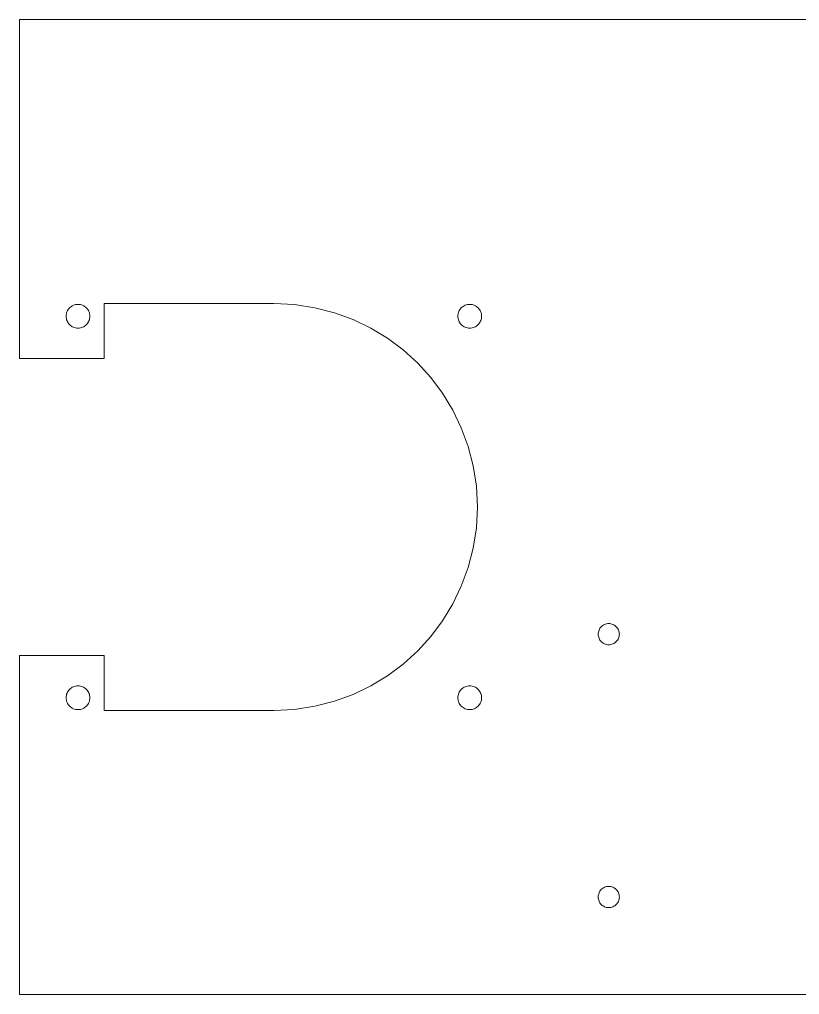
# Model space of a CAD drawing. Header units: inches. Extents: x 182 to 432, y 338 to 454.
# Drawn here: x 181.5 to 273.5, y 338.5 to 453.5 of the extents above; entities that cross this region are included whole.
import ezdxf

# ---------------------------------------------------------------- set-up
doc = ezdxf.new("R2010")
doc.units = ezdxf.units.IN
doc.header["$MEASUREMENT"] = 0
doc.layers.add('20', color=7, linetype='Continuous')

# ---------------------------------------------------------------- blocks, each defined once
blk = doc.blocks.new('block 2')
at = {"layer": '20', "color": 7, "lineweight": 5, "true_color": 0xffffff}
blk.add_lwpolyline([(181.5, 338.5), (197.125, 338.5), (212.75, 338.5), (228.375, 338.5), (244, 338.5), (259.625, 338.5), (275.25, 338.5), (290.875, 338.5), (306.5, 338.5), (322.125, 338.5), (337.75, 338.5), (353.375, 338.5), (369, 338.5), (384.625, 338.5), (400.25, 338.5), (415.875, 338.5), (431.5, 338.5)], dxfattribs=at)
blk = doc.blocks.new('block 5')
at = {"layer": '20', "color": 7, "lineweight": 5, "true_color": 0xffffff}
blk.add_lwpolyline([(431.5, 453.5), (416.28125, 453.5), (401.0625, 453.5), (385.84375, 453.5), (370.625, 453.5), (355.40625, 453.5), (340.1875, 453.5), (324.96875, 453.5), (309.75, 453.5), (294.53125, 453.5), (279.3125, 453.5), (264.09375, 453.5), (248.875, 453.5), (233.65625, 453.5), (218.4375, 453.5), (203.21875, 453.5), (188, 453.5)], dxfattribs=at)
blk = doc.blocks.new('block 6')
at = {"layer": '20', "color": 7, "lineweight": 5, "true_color": 0xffffff}
blk.add_lwpolyline([(188, 453.5), (187.59375, 453.5), (187.1875, 453.5), (186.78125, 453.5), (186.375, 453.5), (185.96875, 453.5), (185.5625, 453.5), (185.15625, 453.5), (184.75, 453.5), (184.34375, 453.5), (183.9375, 453.5), (183.53125, 453.5), (183.125, 453.5), (182.71875, 453.5), (182.3125, 453.5), (181.90625, 453.5), (181.5, 453.5)], dxfattribs=at)
blk = doc.blocks.new('block 7')
at = {"layer": '20', "color": 7, "lineweight": 5, "true_color": 0xffffff}
blk.add_lwpolyline([(181.5, 453.5), (181.5, 453.1875), (181.5, 452.875), (181.5, 452.5625), (181.5, 452.25), (181.5, 451.9375), (181.5, 451.625), (181.5, 451.3125), (181.5, 451), (181.5, 450.6875), (181.5, 450.375), (181.5, 450.0625), (181.5, 449.75), (181.5, 449.4375), (181.5, 449.125), (181.5, 448.8125), (181.5, 448.5)], dxfattribs=at)
blk = doc.blocks.new('block 8')
at = {"layer": '20', "color": 7, "lineweight": 5, "true_color": 0xffffff}
blk.add_lwpolyline([(181.5, 448.5), (181.5, 446.3125), (181.5, 444.125), (181.5, 441.9375), (181.5, 439.75), (181.5, 437.5625), (181.5, 435.375), (181.5, 433.1875), (181.5, 431), (181.5, 428.8125), (181.5, 426.625), (181.5, 424.4375), (181.5, 422.25), (181.5, 420.0625), (181.5, 417.875), (181.5, 415.6875), (181.5, 413.5)], dxfattribs=at)
blk = doc.blocks.new('block 9')
at = {"layer": '20', "color": 7, "lineweight": 5, "true_color": 0xffffff}
blk.add_lwpolyline([(181.5, 378.5), (181.5, 376), (181.5, 373.5), (181.5, 371), (181.5, 368.5), (181.5, 366), (181.5, 363.5), (181.5, 361), (181.5, 358.5), (181.5, 356), (181.5, 353.5), (181.5, 351), (181.5, 348.5), (181.5, 346), (181.5, 343.5), (181.5, 341), (181.5, 338.5)], dxfattribs=at)
blk = doc.blocks.new('block 17')
at = {"layer": '20', "color": 7, "lineweight": 5, "true_color": 0xffffff}
blk.add_lwpolyline([(211.5, 372), (210.25, 372), (209, 372), (207.75, 372), (206.5, 372), (205.25, 372), (204, 372), (202.75, 372), (201.5, 372), (200.25, 372), (199, 372), (197.75, 372), (196.5, 372), (195.25, 372), (194, 372), (192.75, 372), (191.5, 372)], dxfattribs=at)
blk = doc.blocks.new('block 18')
at = {"layer": '20', "color": 7, "lineweight": 5, "true_color": 0xffffff}
blk.add_lwpolyline([(191.5, 372), (191.5, 372.40625), (191.5, 372.8125), (191.5, 373.21875), (191.5, 373.625), (191.5, 374.03125), (191.5, 374.4375), (191.5, 374.84375), (191.5, 375.25), (191.5, 375.65625), (191.5, 376.0625), (191.5, 376.46875), (191.5, 376.875), (191.5, 377.28125), (191.5, 377.6875), (191.5, 378.09375), (191.5, 378.5)], dxfattribs=at)
blk = doc.blocks.new('block 19')
at = {"layer": '20', "color": 7, "lineweight": 5, "true_color": 0xffffff}
blk.add_lwpolyline([(191.5, 378.5), (190.875, 378.5), (190.25, 378.5), (189.625, 378.5), (189, 378.5), (188.375, 378.5), (187.75, 378.5), (187.125, 378.5), (186.5, 378.5), (185.875, 378.5), (185.25, 378.5), (184.625, 378.5), (184, 378.5), (183.375, 378.5), (182.75, 378.5), (182.125, 378.5), (181.5, 378.5)], dxfattribs=at)
blk = doc.blocks.new('block 20')
at = {"layer": '20', "color": 7, "lineweight": 5, "true_color": 0xffffff}
blk.add_lwpolyline([(211.5, 420), (210.25, 420), (209, 420), (207.75, 420), (206.5, 420), (205.25, 420), (204, 420), (202.75, 420), (201.5, 420), (200.25, 420), (199, 420), (197.75, 420), (196.5, 420), (195.25, 420), (194, 420), (192.75, 420), (191.5, 420)], dxfattribs=at)
blk = doc.blocks.new('block 21')
at = {"layer": '20', "color": 7, "lineweight": 5, "true_color": 0xffffff}
blk.add_lwpolyline([(191.5, 420), (191.5, 419.59375), (191.5, 419.1875), (191.5, 418.78125), (191.5, 418.375), (191.5, 417.96875), (191.5, 417.5625), (191.5, 417.15625), (191.5, 416.75), (191.5, 416.34375), (191.5, 415.9375), (191.5, 415.53125), (191.5, 415.125), (191.5, 414.71875), (191.5, 414.3125), (191.5, 413.90625), (191.5, 413.5)], dxfattribs=at)
blk = doc.blocks.new('block 22')
at = {"layer": '20', "color": 7, "lineweight": 5, "true_color": 0xffffff}
blk.add_lwpolyline([(191.5, 413.5), (190.875, 413.5), (190.25, 413.5), (189.625, 413.5), (189, 413.5), (188.375, 413.5), (187.75, 413.5), (187.125, 413.5), (186.5, 413.5), (185.875, 413.5), (185.25, 413.5), (184.625, 413.5), (184, 413.5), (183.375, 413.5), (182.75, 413.5), (182.125, 413.5), (181.5, 413.5)], dxfattribs=at)
blk = doc.blocks.new('block 23')
at = {"layer": '20', "color": 7, "lineweight": 5, "true_color": 0xffffff}
blk.add_lwpolyline([(211.5, 372), (213.95, 372.12), (216.34, 372.49), (218.64, 373.08), (220.84, 373.89), (222.94, 374.9), (224.92, 376.1), (226.77, 377.48), (228.47, 379.03), (230.02, 380.73), (231.4, 382.58), (232.6, 384.56), (233.61, 386.66), (234.42, 388.86), (235.01, 391.16), (235.38, 393.55), (235.5, 396), (235.38, 398.45), (235.01, 400.84), (234.42, 403.14), (233.61, 405.34), (232.6, 407.44), (231.4, 409.42), (230.02, 411.27), (228.47, 412.97), (226.77, 414.52), (224.92, 415.9), (222.94, 417.1), (220.84, 418.11), (218.64, 418.92), (216.34, 419.51), (213.95, 419.88), (211.5, 420)], dxfattribs=at)
blk = doc.blocks.new('block 36')
at = {"layer": '20', "color": 7, "lineweight": 5, "true_color": 0xffffff}
blk.add_lwpolyline([(251, 348.75), (251.13, 348.76), (251.25, 348.78), (251.37, 348.81), (251.49, 348.85), (251.6, 348.9), (251.7, 348.96), (251.8, 349.04), (251.88, 349.12), (251.96, 349.2), (252.04, 349.3), (252.1, 349.4), (252.15, 349.51), (252.19, 349.63), (252.22, 349.75), (252.24, 349.87), (252.25, 350), (252.24, 350.13), (252.22, 350.25), (252.19, 350.37), (252.15, 350.49), (252.1, 350.6), (252.04, 350.7), (251.96, 350.8), (251.88, 350.88), (251.8, 350.96), (251.7, 351.04), (251.6, 351.1), (251.49, 351.15), (251.37, 351.19), (251.25, 351.22), (251.13, 351.24), (251, 351.25), (250.87, 351.24), (250.75, 351.22), (250.63, 351.19), (250.51, 351.15), (250.4, 351.1), (250.3, 351.04), (250.2, 350.96), (250.12, 350.88), (250.04, 350.8), (249.96, 350.7), (249.9, 350.6), (249.85, 350.49), (249.81, 350.37), (249.78, 350.25), (249.76, 350.13), (249.75, 350), (249.76, 349.87), (249.78, 349.75), (249.81, 349.63), (249.85, 349.51), (249.9, 349.4), (249.96, 349.3), (250.04, 349.2), (250.12, 349.12), (250.2, 349.04), (250.3, 348.96), (250.4, 348.9), (250.51, 348.85), (250.63, 348.81), (250.75, 348.78), (250.87, 348.76), (251, 348.75)], dxfattribs=at)
blk = doc.blocks.new('block 37')
at = {"layer": '20', "color": 7, "lineweight": 5, "true_color": 0xffffff}
blk.add_lwpolyline([(251, 379.75), (251.13, 379.76), (251.25, 379.78), (251.37, 379.81), (251.49, 379.85), (251.6, 379.9), (251.7, 379.96), (251.8, 380.04), (251.88, 380.12), (251.96, 380.2), (252.04, 380.3), (252.1, 380.4), (252.15, 380.51), (252.19, 380.63), (252.22, 380.75), (252.24, 380.87), (252.25, 381), (252.24, 381.13), (252.22, 381.25), (252.19, 381.37), (252.15, 381.49), (252.1, 381.6), (252.04, 381.7), (251.96, 381.8), (251.88, 381.88), (251.8, 381.96), (251.7, 382.04), (251.6, 382.1), (251.49, 382.15), (251.37, 382.19), (251.25, 382.22), (251.13, 382.24), (251, 382.25), (250.87, 382.24), (250.75, 382.22), (250.63, 382.19), (250.51, 382.15), (250.4, 382.1), (250.3, 382.04), (250.2, 381.96), (250.12, 381.88), (250.04, 381.8), (249.96, 381.7), (249.9, 381.6), (249.85, 381.49), (249.81, 381.37), (249.78, 381.25), (249.76, 381.13), (249.75, 381), (249.76, 380.87), (249.78, 380.75), (249.81, 380.63), (249.85, 380.51), (249.9, 380.4), (249.96, 380.3), (250.04, 380.2), (250.12, 380.12), (250.2, 380.04), (250.3, 379.96), (250.4, 379.9), (250.51, 379.85), (250.63, 379.81), (250.75, 379.78), (250.87, 379.76), (251, 379.75)], dxfattribs=at)
blk = doc.blocks.new('block 40')
at = {"layer": '20', "color": 7, "lineweight": 5, "true_color": 0xffffff}
blk.add_open_spline([(187, 418.5), (187, 418.5), (187.01, 418.64), (187.01, 418.64), (187.01, 418.64), (187.03, 418.78), (187.03, 418.78), (187.03, 418.78), (187.06, 418.92), (187.06, 418.92), (187.06, 418.92), (187.11, 419.04), (187.11, 419.04), (187.11, 419.04), (187.17, 419.17), (187.17, 419.17), (187.17, 419.17), (187.24, 419.28), (187.24, 419.28), (187.24, 419.28), (187.32, 419.39), (187.32, 419.39), (187.32, 419.39), (187.41, 419.49), (187.41, 419.49), (187.41, 419.49), (187.51, 419.58), (187.51, 419.58), (187.51, 419.58), (187.62, 419.66), (187.62, 419.66), (187.62, 419.66), (187.73, 419.73), (187.73, 419.73), (187.73, 419.73), (187.86, 419.79), (187.86, 419.79), (187.86, 419.79), (187.98, 419.84), (187.98, 419.84), (187.98, 419.84), (188.12, 419.87), (188.12, 419.87), (188.12, 419.87), (188.26, 419.89), (188.26, 419.89), (188.26, 419.89), (188.4, 419.9), (188.4, 419.9), (188.4, 419.9), (188.54, 419.89), (188.54, 419.89), (188.54, 419.89), (188.68, 419.87), (188.68, 419.87), (188.68, 419.87), (188.82, 419.84), (188.82, 419.84), (188.82, 419.84), (188.94, 419.79), (188.94, 419.79), (188.94, 419.79), (189.07, 419.73), (189.07, 419.73), (189.07, 419.73), (189.18, 419.66), (189.18, 419.66), (189.18, 419.66), (189.29, 419.58), (189.29, 419.58), (189.29, 419.58), (189.39, 419.49), (189.39, 419.49), (189.39, 419.49), (189.48, 419.39), (189.48, 419.39), (189.48, 419.39), (189.56, 419.28), (189.56, 419.28), (189.56, 419.28), (189.63, 419.17), (189.63, 419.17), (189.63, 419.17), (189.69, 419.04), (189.69, 419.04), (189.69, 419.04), (189.74, 418.92), (189.74, 418.92), (189.74, 418.92), (189.77, 418.78), (189.77, 418.78), (189.77, 418.78), (189.79, 418.64), (189.79, 418.64), (189.79, 418.64), (189.8, 418.5), (189.8, 418.5), (189.8, 418.5), (189.79, 418.36), (189.79, 418.36), (189.79, 418.36), (189.77, 418.22), (189.77, 418.22), (189.77, 418.22), (189.74, 418.08), (189.74, 418.08), (189.74, 418.08), (189.69, 417.96), (189.69, 417.96), (189.69, 417.96), (189.63, 417.83), (189.63, 417.83), (189.63, 417.83), (189.56, 417.72), (189.56, 417.72), (189.56, 417.72), (189.48, 417.61), (189.48, 417.61), (189.48, 417.61), (189.39, 417.51), (189.39, 417.51), (189.39, 417.51), (189.29, 417.42), (189.29, 417.42), (189.29, 417.42), (189.18, 417.34), (189.18, 417.34), (189.18, 417.34), (189.07, 417.27), (189.07, 417.27), (189.07, 417.27), (188.94, 417.21), (188.94, 417.21), (188.94, 417.21), (188.82, 417.16), (188.82, 417.16), (188.82, 417.16), (188.68, 417.13), (188.68, 417.13), (188.68, 417.13), (188.54, 417.11), (188.54, 417.11), (188.54, 417.11), (188.4, 417.1), (188.4, 417.1), (188.4, 417.1), (188.26, 417.11), (188.26, 417.11), (188.26, 417.11), (188.12, 417.13), (188.12, 417.13), (188.12, 417.13), (187.98, 417.16), (187.98, 417.16), (187.98, 417.16), (187.86, 417.21), (187.86, 417.21), (187.86, 417.21), (187.73, 417.27), (187.73, 417.27), (187.73, 417.27), (187.62, 417.34), (187.62, 417.34), (187.62, 417.34), (187.51, 417.42), (187.51, 417.42), (187.51, 417.42), (187.41, 417.51), (187.41, 417.51), (187.41, 417.51), (187.32, 417.61), (187.32, 417.61), (187.32, 417.61), (187.24, 417.72), (187.24, 417.72), (187.24, 417.72), (187.17, 417.83), (187.17, 417.83), (187.17, 417.83), (187.11, 417.96), (187.11, 417.96), (187.11, 417.96), (187.06, 418.08), (187.06, 418.08), (187.06, 418.08), (187.03, 418.22), (187.03, 418.22), (187.03, 418.22), (187.01, 418.36), (187.01, 418.36), (187.01, 418.36), (187, 418.5), (187, 418.5), (187, 418.5), (187, 418.5), (187, 418.5), (187, 418.5), (187, 418.5), (187, 418.5), (187, 418.5), (187, 418.5), (187, 418.5), (187, 418.5), (187, 418.5), (187, 418.5), (187, 418.5), (187, 418.5), (187, 418.5), (187, 418.5), (187, 418.5), (187, 418.5), (187, 418.5), (187, 418.5), (187, 418.5), (187, 418.5), (187, 418.5), (187, 418.5), (187, 418.5), (187, 418.5), (187, 418.5), (187, 418.5), (187, 418.5), (187, 418.5), (187, 418.5), (187, 418.5), (187, 418.5), (187, 418.5), (187, 418.5), (187, 418.5), (187, 418.5), (187, 418.5), (187, 418.5), (187, 418.5), (187, 418.5), (187, 418.5), (187, 418.5), (187, 418.5), (187, 418.5), (187, 418.5), (187, 418.5), (187, 418.5), (187, 418.5), (187, 418.5), (187, 418.5)], degree=3, knots=[0, 0, 0, 0, 1, 1, 1, 2, 2, 2, 3, 3, 3, 4, 4, 4, 5, 5, 5, 6, 6, 6, 7, 7, 7, 8, 8, 8, 9, 9, 9, 10, 10, 10, 11, 11, 11, 12, 12, 12, 13, 13, 13, 14, 14, 14, 15, 15, 15, 16, 16, 16, 17, 17, 17, 18, 18, 18, 19, 19, 19, 20, 20, 20, 21, 21, 21, 22, 22, 22, 23, 23, 23, 24, 24, 24, 25, 25, 25, 26, 26, 26, 27, 27, 27, 28, 28, 28, 29, 29, 29, 30, 30, 30, 31, 31, 31, 32, 32, 32, 33, 33, 33, 34, 34, 34, 35, 35, 35, 36, 36, 36, 37, 37, 37, 38, 38, 38, 39, 39, 39, 40, 40, 40, 41, 41, 41, 42, 42, 42, 43, 43, 43, 44, 44, 44, 45, 45, 45, 46, 46, 46, 47, 47, 47, 48, 48, 48, 49, 49, 49, 50, 50, 50, 51, 51, 51, 52, 52, 52, 53, 53, 53, 54, 54, 54, 55, 55, 55, 56, 56, 56, 57, 57, 57, 58, 58, 58, 59, 59, 59, 60, 60, 60, 61, 61, 61, 62, 62, 62, 63, 63, 63, 64, 64, 64, 65, 65, 65, 66, 66, 66, 67, 67, 67, 68, 68, 68, 69, 69, 69, 70, 70, 70, 71, 71, 71, 72, 72, 72, 73, 73, 73, 74, 74, 74, 75, 75, 75, 76, 76, 76, 77, 77, 77, 78, 78, 78, 79, 79, 79, 80, 80, 80, 81, 81, 81, 81], dxfattribs=at)
blk = doc.blocks.new('block 41')
at = {"layer": '20', "color": 7, "lineweight": 5, "true_color": 0xffffff}
blk.add_open_spline([(187, 373.5), (187, 373.5), (187.01, 373.64), (187.01, 373.64), (187.01, 373.64), (187.03, 373.78), (187.03, 373.78), (187.03, 373.78), (187.06, 373.92), (187.06, 373.92), (187.06, 373.92), (187.11, 374.04), (187.11, 374.04), (187.11, 374.04), (187.17, 374.17), (187.17, 374.17), (187.17, 374.17), (187.24, 374.28), (187.24, 374.28), (187.24, 374.28), (187.32, 374.39), (187.32, 374.39), (187.32, 374.39), (187.41, 374.49), (187.41, 374.49), (187.41, 374.49), (187.51, 374.58), (187.51, 374.58), (187.51, 374.58), (187.62, 374.66), (187.62, 374.66), (187.62, 374.66), (187.73, 374.73), (187.73, 374.73), (187.73, 374.73), (187.86, 374.79), (187.86, 374.79), (187.86, 374.79), (187.98, 374.84), (187.98, 374.84), (187.98, 374.84), (188.12, 374.87), (188.12, 374.87), (188.12, 374.87), (188.26, 374.89), (188.26, 374.89), (188.26, 374.89), (188.4, 374.9), (188.4, 374.9), (188.4, 374.9), (188.54, 374.89), (188.54, 374.89), (188.54, 374.89), (188.68, 374.87), (188.68, 374.87), (188.68, 374.87), (188.82, 374.84), (188.82, 374.84), (188.82, 374.84), (188.94, 374.79), (188.94, 374.79), (188.94, 374.79), (189.07, 374.73), (189.07, 374.73), (189.07, 374.73), (189.18, 374.66), (189.18, 374.66), (189.18, 374.66), (189.29, 374.58), (189.29, 374.58), (189.29, 374.58), (189.39, 374.49), (189.39, 374.49), (189.39, 374.49), (189.48, 374.39), (189.48, 374.39), (189.48, 374.39), (189.56, 374.28), (189.56, 374.28), (189.56, 374.28), (189.63, 374.17), (189.63, 374.17), (189.63, 374.17), (189.69, 374.04), (189.69, 374.04), (189.69, 374.04), (189.74, 373.92), (189.74, 373.92), (189.74, 373.92), (189.77, 373.78), (189.77, 373.78), (189.77, 373.78), (189.79, 373.64), (189.79, 373.64), (189.79, 373.64), (189.8, 373.5), (189.8, 373.5), (189.8, 373.5), (189.79, 373.36), (189.79, 373.36), (189.79, 373.36), (189.77, 373.22), (189.77, 373.22), (189.77, 373.22), (189.74, 373.08), (189.74, 373.08), (189.74, 373.08), (189.69, 372.96), (189.69, 372.96), (189.69, 372.96), (189.63, 372.83), (189.63, 372.83), (189.63, 372.83), (189.56, 372.72), (189.56, 372.72), (189.56, 372.72), (189.48, 372.61), (189.48, 372.61), (189.48, 372.61), (189.39, 372.51), (189.39, 372.51), (189.39, 372.51), (189.29, 372.42), (189.29, 372.42), (189.29, 372.42), (189.18, 372.34), (189.18, 372.34), (189.18, 372.34), (189.07, 372.27), (189.07, 372.27), (189.07, 372.27), (188.94, 372.21), (188.94, 372.21), (188.94, 372.21), (188.82, 372.16), (188.82, 372.16), (188.82, 372.16), (188.68, 372.13), (188.68, 372.13), (188.68, 372.13), (188.54, 372.11), (188.54, 372.11), (188.54, 372.11), (188.4, 372.1), (188.4, 372.1), (188.4, 372.1), (188.26, 372.11), (188.26, 372.11), (188.26, 372.11), (188.12, 372.13), (188.12, 372.13), (188.12, 372.13), (187.98, 372.16), (187.98, 372.16), (187.98, 372.16), (187.86, 372.21), (187.86, 372.21), (187.86, 372.21), (187.73, 372.27), (187.73, 372.27), (187.73, 372.27), (187.62, 372.34), (187.62, 372.34), (187.62, 372.34), (187.51, 372.42), (187.51, 372.42), (187.51, 372.42), (187.41, 372.51), (187.41, 372.51), (187.41, 372.51), (187.32, 372.61), (187.32, 372.61), (187.32, 372.61), (187.24, 372.72), (187.24, 372.72), (187.24, 372.72), (187.17, 372.83), (187.17, 372.83), (187.17, 372.83), (187.11, 372.96), (187.11, 372.96), (187.11, 372.96), (187.06, 373.08), (187.06, 373.08), (187.06, 373.08), (187.03, 373.22), (187.03, 373.22), (187.03, 373.22), (187.01, 373.36), (187.01, 373.36), (187.01, 373.36), (187, 373.5), (187, 373.5), (187, 373.5), (187, 373.5), (187, 373.5), (187, 373.5), (187, 373.5), (187, 373.5), (187, 373.5), (187, 373.5), (187, 373.5), (187, 373.5), (187, 373.5), (187, 373.5), (187, 373.5), (187, 373.5), (187, 373.5), (187, 373.5), (187, 373.5), (187, 373.5), (187, 373.5), (187, 373.5), (187, 373.5), (187, 373.5), (187, 373.5), (187, 373.5), (187, 373.5), (187, 373.5), (187, 373.5), (187, 373.5), (187, 373.5), (187, 373.5), (187, 373.5), (187, 373.5), (187, 373.5), (187, 373.5), (187, 373.5), (187, 373.5), (187, 373.5), (187, 373.5), (187, 373.5), (187, 373.5), (187, 373.5), (187, 373.5), (187, 373.5), (187, 373.5), (187, 373.5), (187, 373.5), (187, 373.5), (187, 373.5), (187, 373.5), (187, 373.5), (187, 373.5)], degree=3, knots=[0, 0, 0, 0, 1, 1, 1, 2, 2, 2, 3, 3, 3, 4, 4, 4, 5, 5, 5, 6, 6, 6, 7, 7, 7, 8, 8, 8, 9, 9, 9, 10, 10, 10, 11, 11, 11, 12, 12, 12, 13, 13, 13, 14, 14, 14, 15, 15, 15, 16, 16, 16, 17, 17, 17, 18, 18, 18, 19, 19, 19, 20, 20, 20, 21, 21, 21, 22, 22, 22, 23, 23, 23, 24, 24, 24, 25, 25, 25, 26, 26, 26, 27, 27, 27, 28, 28, 28, 29, 29, 29, 30, 30, 30, 31, 31, 31, 32, 32, 32, 33, 33, 33, 34, 34, 34, 35, 35, 35, 36, 36, 36, 37, 37, 37, 38, 38, 38, 39, 39, 39, 40, 40, 40, 41, 41, 41, 42, 42, 42, 43, 43, 43, 44, 44, 44, 45, 45, 45, 46, 46, 46, 47, 47, 47, 48, 48, 48, 49, 49, 49, 50, 50, 50, 51, 51, 51, 52, 52, 52, 53, 53, 53, 54, 54, 54, 55, 55, 55, 56, 56, 56, 57, 57, 57, 58, 58, 58, 59, 59, 59, 60, 60, 60, 61, 61, 61, 62, 62, 62, 63, 63, 63, 64, 64, 64, 65, 65, 65, 66, 66, 66, 67, 67, 67, 68, 68, 68, 69, 69, 69, 70, 70, 70, 71, 71, 71, 72, 72, 72, 73, 73, 73, 74, 74, 74, 75, 75, 75, 76, 76, 76, 77, 77, 77, 78, 78, 78, 79, 79, 79, 80, 80, 80, 81, 81, 81, 81], dxfattribs=at)
blk = doc.blocks.new('block 42')
at = {"layer": '20', "color": 7, "lineweight": 5, "true_color": 0xffffff}
blk.add_open_spline([(233.2, 373.5), (233.2, 373.5), (233.21, 373.64), (233.21, 373.64), (233.21, 373.64), (233.23, 373.78), (233.23, 373.78), (233.23, 373.78), (233.26, 373.92), (233.26, 373.92), (233.26, 373.92), (233.31, 374.04), (233.31, 374.04), (233.31, 374.04), (233.37, 374.17), (233.37, 374.17), (233.37, 374.17), (233.44, 374.28), (233.44, 374.28), (233.44, 374.28), (233.52, 374.39), (233.52, 374.39), (233.52, 374.39), (233.61, 374.49), (233.61, 374.49), (233.61, 374.49), (233.71, 374.58), (233.71, 374.58), (233.71, 374.58), (233.82, 374.66), (233.82, 374.66), (233.82, 374.66), (233.93, 374.73), (233.93, 374.73), (233.93, 374.73), (234.06, 374.79), (234.06, 374.79), (234.06, 374.79), (234.18, 374.84), (234.18, 374.84), (234.18, 374.84), (234.32, 374.87), (234.32, 374.87), (234.32, 374.87), (234.46, 374.89), (234.46, 374.89), (234.46, 374.89), (234.6, 374.9), (234.6, 374.9), (234.6, 374.9), (234.74, 374.89), (234.74, 374.89), (234.74, 374.89), (234.88, 374.87), (234.88, 374.87), (234.88, 374.87), (235.02, 374.84), (235.02, 374.84), (235.02, 374.84), (235.14, 374.79), (235.14, 374.79), (235.14, 374.79), (235.27, 374.73), (235.27, 374.73), (235.27, 374.73), (235.38, 374.66), (235.38, 374.66), (235.38, 374.66), (235.49, 374.58), (235.49, 374.58), (235.49, 374.58), (235.59, 374.49), (235.59, 374.49), (235.59, 374.49), (235.68, 374.39), (235.68, 374.39), (235.68, 374.39), (235.76, 374.28), (235.76, 374.28), (235.76, 374.28), (235.83, 374.17), (235.83, 374.17), (235.83, 374.17), (235.89, 374.04), (235.89, 374.04), (235.89, 374.04), (235.94, 373.92), (235.94, 373.92), (235.94, 373.92), (235.97, 373.78), (235.97, 373.78), (235.97, 373.78), (235.99, 373.64), (235.99, 373.64), (235.99, 373.64), (236, 373.5), (236, 373.5), (236, 373.5), (235.99, 373.36), (235.99, 373.36), (235.99, 373.36), (235.97, 373.22), (235.97, 373.22), (235.97, 373.22), (235.94, 373.08), (235.94, 373.08), (235.94, 373.08), (235.89, 372.96), (235.89, 372.96), (235.89, 372.96), (235.83, 372.83), (235.83, 372.83), (235.83, 372.83), (235.76, 372.72), (235.76, 372.72), (235.76, 372.72), (235.68, 372.61), (235.68, 372.61), (235.68, 372.61), (235.59, 372.51), (235.59, 372.51), (235.59, 372.51), (235.49, 372.42), (235.49, 372.42), (235.49, 372.42), (235.38, 372.34), (235.38, 372.34), (235.38, 372.34), (235.27, 372.27), (235.27, 372.27), (235.27, 372.27), (235.14, 372.21), (235.14, 372.21), (235.14, 372.21), (235.02, 372.16), (235.02, 372.16), (235.02, 372.16), (234.88, 372.13), (234.88, 372.13), (234.88, 372.13), (234.74, 372.11), (234.74, 372.11), (234.74, 372.11), (234.6, 372.1), (234.6, 372.1), (234.6, 372.1), (234.46, 372.11), (234.46, 372.11), (234.46, 372.11), (234.32, 372.13), (234.32, 372.13), (234.32, 372.13), (234.18, 372.16), (234.18, 372.16), (234.18, 372.16), (234.06, 372.21), (234.06, 372.21), (234.06, 372.21), (233.93, 372.27), (233.93, 372.27), (233.93, 372.27), (233.82, 372.34), (233.82, 372.34), (233.82, 372.34), (233.71, 372.42), (233.71, 372.42), (233.71, 372.42), (233.61, 372.51), (233.61, 372.51), (233.61, 372.51), (233.52, 372.61), (233.52, 372.61), (233.52, 372.61), (233.44, 372.72), (233.44, 372.72), (233.44, 372.72), (233.37, 372.83), (233.37, 372.83), (233.37, 372.83), (233.31, 372.96), (233.31, 372.96), (233.31, 372.96), (233.26, 373.08), (233.26, 373.08), (233.26, 373.08), (233.23, 373.22), (233.23, 373.22), (233.23, 373.22), (233.21, 373.36), (233.21, 373.36), (233.21, 373.36), (233.2, 373.5), (233.2, 373.5), (233.2, 373.5), (233.2, 373.5), (233.2, 373.5), (233.2, 373.5), (233.2, 373.5), (233.2, 373.5), (233.2, 373.5), (233.2, 373.5), (233.2, 373.5), (233.2, 373.5), (233.2, 373.5), (233.2, 373.5), (233.2, 373.5), (233.2, 373.5), (233.2, 373.5), (233.2, 373.5), (233.2, 373.5), (233.2, 373.5), (233.2, 373.5), (233.2, 373.5), (233.2, 373.5), (233.2, 373.5), (233.2, 373.5), (233.2, 373.5), (233.2, 373.5), (233.2, 373.5), (233.2, 373.5), (233.2, 373.5), (233.2, 373.5), (233.2, 373.5), (233.2, 373.5), (233.2, 373.5), (233.2, 373.5), (233.2, 373.5), (233.2, 373.5), (233.2, 373.5), (233.2, 373.5), (233.2, 373.5), (233.2, 373.5), (233.2, 373.5), (233.2, 373.5), (233.2, 373.5), (233.2, 373.5), (233.2, 373.5), (233.2, 373.5), (233.2, 373.5), (233.2, 373.5), (233.2, 373.5), (233.2, 373.5), (233.2, 373.5), (233.2, 373.5)], degree=3, knots=[0, 0, 0, 0, 1, 1, 1, 2, 2, 2, 3, 3, 3, 4, 4, 4, 5, 5, 5, 6, 6, 6, 7, 7, 7, 8, 8, 8, 9, 9, 9, 10, 10, 10, 11, 11, 11, 12, 12, 12, 13, 13, 13, 14, 14, 14, 15, 15, 15, 16, 16, 16, 17, 17, 17, 18, 18, 18, 19, 19, 19, 20, 20, 20, 21, 21, 21, 22, 22, 22, 23, 23, 23, 24, 24, 24, 25, 25, 25, 26, 26, 26, 27, 27, 27, 28, 28, 28, 29, 29, 29, 30, 30, 30, 31, 31, 31, 32, 32, 32, 33, 33, 33, 34, 34, 34, 35, 35, 35, 36, 36, 36, 37, 37, 37, 38, 38, 38, 39, 39, 39, 40, 40, 40, 41, 41, 41, 42, 42, 42, 43, 43, 43, 44, 44, 44, 45, 45, 45, 46, 46, 46, 47, 47, 47, 48, 48, 48, 49, 49, 49, 50, 50, 50, 51, 51, 51, 52, 52, 52, 53, 53, 53, 54, 54, 54, 55, 55, 55, 56, 56, 56, 57, 57, 57, 58, 58, 58, 59, 59, 59, 60, 60, 60, 61, 61, 61, 62, 62, 62, 63, 63, 63, 64, 64, 64, 65, 65, 65, 66, 66, 66, 67, 67, 67, 68, 68, 68, 69, 69, 69, 70, 70, 70, 71, 71, 71, 72, 72, 72, 73, 73, 73, 74, 74, 74, 75, 75, 75, 76, 76, 76, 77, 77, 77, 78, 78, 78, 79, 79, 79, 80, 80, 80, 81, 81, 81, 81], dxfattribs=at)
blk = doc.blocks.new('block 43')
at = {"layer": '20', "color": 7, "lineweight": 5, "true_color": 0xffffff}
blk.add_open_spline([(233.2, 418.5), (233.2, 418.5), (233.21, 418.64), (233.21, 418.64), (233.21, 418.64), (233.23, 418.78), (233.23, 418.78), (233.23, 418.78), (233.26, 418.92), (233.26, 418.92), (233.26, 418.92), (233.31, 419.04), (233.31, 419.04), (233.31, 419.04), (233.37, 419.17), (233.37, 419.17), (233.37, 419.17), (233.44, 419.28), (233.44, 419.28), (233.44, 419.28), (233.52, 419.39), (233.52, 419.39), (233.52, 419.39), (233.61, 419.49), (233.61, 419.49), (233.61, 419.49), (233.71, 419.58), (233.71, 419.58), (233.71, 419.58), (233.82, 419.66), (233.82, 419.66), (233.82, 419.66), (233.93, 419.73), (233.93, 419.73), (233.93, 419.73), (234.06, 419.79), (234.06, 419.79), (234.06, 419.79), (234.18, 419.84), (234.18, 419.84), (234.18, 419.84), (234.32, 419.87), (234.32, 419.87), (234.32, 419.87), (234.46, 419.89), (234.46, 419.89), (234.46, 419.89), (234.6, 419.9), (234.6, 419.9), (234.6, 419.9), (234.74, 419.89), (234.74, 419.89), (234.74, 419.89), (234.88, 419.87), (234.88, 419.87), (234.88, 419.87), (235.02, 419.84), (235.02, 419.84), (235.02, 419.84), (235.14, 419.79), (235.14, 419.79), (235.14, 419.79), (235.27, 419.73), (235.27, 419.73), (235.27, 419.73), (235.38, 419.66), (235.38, 419.66), (235.38, 419.66), (235.49, 419.58), (235.49, 419.58), (235.49, 419.58), (235.59, 419.49), (235.59, 419.49), (235.59, 419.49), (235.68, 419.39), (235.68, 419.39), (235.68, 419.39), (235.76, 419.28), (235.76, 419.28), (235.76, 419.28), (235.83, 419.17), (235.83, 419.17), (235.83, 419.17), (235.89, 419.04), (235.89, 419.04), (235.89, 419.04), (235.94, 418.92), (235.94, 418.92), (235.94, 418.92), (235.97, 418.78), (235.97, 418.78), (235.97, 418.78), (235.99, 418.64), (235.99, 418.64), (235.99, 418.64), (236, 418.5), (236, 418.5), (236, 418.5), (235.99, 418.36), (235.99, 418.36), (235.99, 418.36), (235.97, 418.22), (235.97, 418.22), (235.97, 418.22), (235.94, 418.08), (235.94, 418.08), (235.94, 418.08), (235.89, 417.96), (235.89, 417.96), (235.89, 417.96), (235.83, 417.83), (235.83, 417.83), (235.83, 417.83), (235.76, 417.72), (235.76, 417.72), (235.76, 417.72), (235.68, 417.61), (235.68, 417.61), (235.68, 417.61), (235.59, 417.51), (235.59, 417.51), (235.59, 417.51), (235.49, 417.42), (235.49, 417.42), (235.49, 417.42), (235.38, 417.34), (235.38, 417.34), (235.38, 417.34), (235.27, 417.27), (235.27, 417.27), (235.27, 417.27), (235.14, 417.21), (235.14, 417.21), (235.14, 417.21), (235.02, 417.16), (235.02, 417.16), (235.02, 417.16), (234.88, 417.13), (234.88, 417.13), (234.88, 417.13), (234.74, 417.11), (234.74, 417.11), (234.74, 417.11), (234.6, 417.1), (234.6, 417.1), (234.6, 417.1), (234.46, 417.11), (234.46, 417.11), (234.46, 417.11), (234.32, 417.13), (234.32, 417.13), (234.32, 417.13), (234.18, 417.16), (234.18, 417.16), (234.18, 417.16), (234.06, 417.21), (234.06, 417.21), (234.06, 417.21), (233.93, 417.27), (233.93, 417.27), (233.93, 417.27), (233.82, 417.34), (233.82, 417.34), (233.82, 417.34), (233.71, 417.42), (233.71, 417.42), (233.71, 417.42), (233.61, 417.51), (233.61, 417.51), (233.61, 417.51), (233.52, 417.61), (233.52, 417.61), (233.52, 417.61), (233.44, 417.72), (233.44, 417.72), (233.44, 417.72), (233.37, 417.83), (233.37, 417.83), (233.37, 417.83), (233.31, 417.96), (233.31, 417.96), (233.31, 417.96), (233.26, 418.08), (233.26, 418.08), (233.26, 418.08), (233.23, 418.22), (233.23, 418.22), (233.23, 418.22), (233.21, 418.36), (233.21, 418.36), (233.21, 418.36), (233.2, 418.5), (233.2, 418.5), (233.2, 418.5), (233.2, 418.5), (233.2, 418.5), (233.2, 418.5), (233.2, 418.5), (233.2, 418.5), (233.2, 418.5), (233.2, 418.5), (233.2, 418.5), (233.2, 418.5), (233.2, 418.5), (233.2, 418.5), (233.2, 418.5), (233.2, 418.5), (233.2, 418.5), (233.2, 418.5), (233.2, 418.5), (233.2, 418.5), (233.2, 418.5), (233.2, 418.5), (233.2, 418.5), (233.2, 418.5), (233.2, 418.5), (233.2, 418.5), (233.2, 418.5), (233.2, 418.5), (233.2, 418.5), (233.2, 418.5), (233.2, 418.5), (233.2, 418.5), (233.2, 418.5), (233.2, 418.5), (233.2, 418.5), (233.2, 418.5), (233.2, 418.5), (233.2, 418.5), (233.2, 418.5), (233.2, 418.5), (233.2, 418.5), (233.2, 418.5), (233.2, 418.5), (233.2, 418.5), (233.2, 418.5), (233.2, 418.5), (233.2, 418.5), (233.2, 418.5), (233.2, 418.5), (233.2, 418.5), (233.2, 418.5), (233.2, 418.5), (233.2, 418.5)], degree=3, knots=[0, 0, 0, 0, 1, 1, 1, 2, 2, 2, 3, 3, 3, 4, 4, 4, 5, 5, 5, 6, 6, 6, 7, 7, 7, 8, 8, 8, 9, 9, 9, 10, 10, 10, 11, 11, 11, 12, 12, 12, 13, 13, 13, 14, 14, 14, 15, 15, 15, 16, 16, 16, 17, 17, 17, 18, 18, 18, 19, 19, 19, 20, 20, 20, 21, 21, 21, 22, 22, 22, 23, 23, 23, 24, 24, 24, 25, 25, 25, 26, 26, 26, 27, 27, 27, 28, 28, 28, 29, 29, 29, 30, 30, 30, 31, 31, 31, 32, 32, 32, 33, 33, 33, 34, 34, 34, 35, 35, 35, 36, 36, 36, 37, 37, 37, 38, 38, 38, 39, 39, 39, 40, 40, 40, 41, 41, 41, 42, 42, 42, 43, 43, 43, 44, 44, 44, 45, 45, 45, 46, 46, 46, 47, 47, 47, 48, 48, 48, 49, 49, 49, 50, 50, 50, 51, 51, 51, 52, 52, 52, 53, 53, 53, 54, 54, 54, 55, 55, 55, 56, 56, 56, 57, 57, 57, 58, 58, 58, 59, 59, 59, 60, 60, 60, 61, 61, 61, 62, 62, 62, 63, 63, 63, 64, 64, 64, 65, 65, 65, 66, 66, 66, 67, 67, 67, 68, 68, 68, 69, 69, 69, 70, 70, 70, 71, 71, 71, 72, 72, 72, 73, 73, 73, 74, 74, 74, 75, 75, 75, 76, 76, 76, 77, 77, 77, 78, 78, 78, 79, 79, 79, 80, 80, 80, 81, 81, 81, 81], dxfattribs=at)

msp = doc.modelspace()

# ---------------------------------------------------------------- block references
at = {"layer": '20'}
for name in ['block 6', 'block 7', 'block 5', 'block 8', 'block 40', 'block 20', 'block 21', 'block 23', 'block 43', 'block 22', 'block 37', 'block 9', 'block 19', 'block 18', 'block 41', 'block 42', 'block 17', 'block 36', 'block 2']:
    msp.add_blockref(name, (0, 0), dxfattribs=at)

doc.saveas('drawing.dxf')
